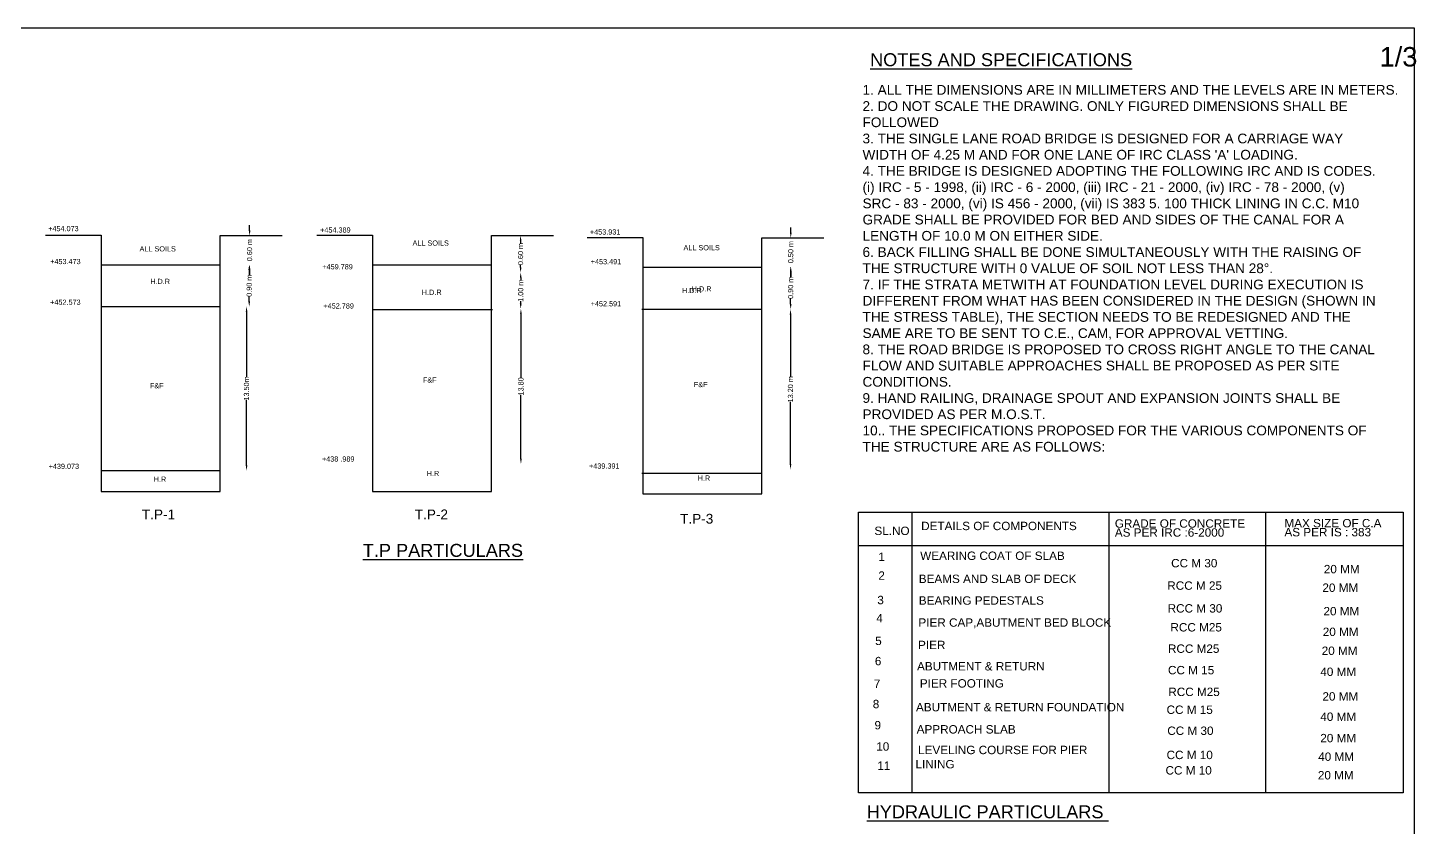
# Model space of a CAD drawing. Header units: millimetres. Extents: x -53220972 to -53198558, y 22125360 to 22140000.
# Drawn here: x -53209253 to -53198558, y 22133838 to 22140000 of the extents above; entities that cross this region are included whole.
import ezdxf

# ---------------------------------------------------------------- set-up
doc = ezdxf.new("R2010")
doc.units = ezdxf.units.MM
doc.header["$MEASUREMENT"] = 0
for name, color, linetype in [('DIMENSION', 7, 'Continuous'), ('DIMENSION @ 1', 7, 'Continuous'), ('DRAWING', 2, 'Continuous'), ('TEXT', 7, 'Continuous')]:
    doc.layers.add(name, color=color, linetype=linetype)
doc.styles.get("Standard").update_dxf_attribs({"font": 'arial.ttf', "height": 40})
doc.dimstyles.get("Standard").update_dxf_attribs({"dimtxt": 40, "dimasz": 40, "dimexe": 0.18, "dimexo": 0.0625, "dimgap": 0.09, "dimtad": 0, "dimdec": 0, "dimzin": 0, "dimdsep": 46, "dimtxsty": 'Standard', "dimcen": 0.09, "dimse1": 1, "dimse2": 1, "dimadec": 0, "dimazin": 0, "dimtfac": 1, "dimtdec": 0, "dimtofl": 0, "dimtmove": 0, "dimatfit": 3, "dimfxl": 1, "dimtolj": 1, "dimtzin": 0, "dimarcsym": 0})

# ---------------------------------------------------------------- blocks, each defined once
blk = doc.blocks.new('*D149')
at = {"layer": 'Defpoints', "color": 0, "transparency": 16777216}
for p in [(-53207771, 22138399), (-53207544, 22138399), (-53207771, 22138172)]:
    blk.add_point(p, dxfattribs=at)
at = {"layer": 'DIMENSION', "color": 0, "lineweight": -2, "transparency": 16777216}
for p, q in [((-53207544, 22138439), (-53207544, 22138479)), ((-53207544, 22138132), (-53207544, 22138092))]:
    blk.add_line(p, q, dxfattribs=at)
at = {"layer": 'DIMENSION', "color": 0, "transparency": 16777216}
for points in [[(-53207551, 22138439), (-53207537, 22138439), (-53207544, 22138399)], [(-53207551, 22138132), (-53207537, 22138132), (-53207544, 22138172)]]:
    blk.add_solid(points, dxfattribs=at)
at = {"layer": 'DIMENSION', "color": 0, "transparency": 16777216, "insert": (-53207544, 22138286), "char_height": 40, "attachment_point": 5, "rotation": 90}
blk.add_mtext('\\A1;0.60 m', dxfattribs=at)
blk = doc.blocks.new('*D150')
at = {"layer": 'Defpoints', "color": 0, "transparency": 16777216}
for p in [(-53207771, 22138172), (-53207771, 22137852), (-53207547, 22137852)]:
    blk.add_point(p, dxfattribs=at)
at = {"layer": 'DIMENSION', "color": 0, "lineweight": -2, "transparency": 16777216}
for p, q in [((-53207547, 22138132), (-53207547, 22138094)), ((-53207547, 22137892), (-53207547, 22137929))]:
    blk.add_line(p, q, dxfattribs=at)
at = {"layer": 'DIMENSION', "color": 0, "transparency": 16777216}
for points in [[(-53207554, 22138132), (-53207540, 22138132), (-53207547, 22138172)], [(-53207554, 22137892), (-53207540, 22137892), (-53207547, 22137852)]]:
    blk.add_solid(points, dxfattribs=at)
at = {"layer": 'DIMENSION', "color": 0, "transparency": 16777216, "insert": (-53207547, 22138012), "char_height": 40, "attachment_point": 5, "rotation": 90}
blk.add_mtext('\\A1;0.90 m', dxfattribs=at)
blk = doc.blocks.new('*D151')
at = {"layer": 'Defpoints', "color": 0, "transparency": 16777216}
for p in [(-53207771, 22137852), (-53207771, 22136588), (-53207568, 22136588)]:
    blk.add_point(p, dxfattribs=at)
at = {"layer": 'DIMENSION', "color": 0, "lineweight": -2, "transparency": 16777216}
for p, q in [((-53207568, 22137812), (-53207568, 22137308)), ((-53207568, 22136628), (-53207568, 22137132))]:
    blk.add_line(p, q, dxfattribs=at)
at = {"layer": 'DIMENSION', "color": 0, "transparency": 16777216}
for points in [[(-53207574, 22137812), (-53207561, 22137812), (-53207568, 22137852)], [(-53207574, 22136628), (-53207561, 22136628), (-53207568, 22136588)]]:
    blk.add_solid(points, dxfattribs=at)
at = {"layer": 'DIMENSION', "color": 0, "transparency": 16777216, "insert": (-53207568, 22137220), "char_height": 40, "attachment_point": 5, "rotation": 90}
blk.add_mtext('\\A1;13.50m', dxfattribs=at)
blk = doc.blocks.new('*D152')
at = {"layer": 'Defpoints', "color": 0, "transparency": 16777216}
for p in [(-53205457, 22138399), (-53205457, 22138399), (-53205457, 22138113)]:
    blk.add_point(p, dxfattribs=at)
at = {"layer": 'DIMENSION', "color": 0, "lineweight": -2, "transparency": 16777216}
for p, q in [((-53205457, 22138359), (-53205457, 22138339)), ((-53205457, 22138153), (-53205457, 22138174))]:
    blk.add_line(p, q, dxfattribs=at)
at = {"layer": 'DIMENSION', "color": 0, "transparency": 16777216}
for points in [[(-53205463, 22138359), (-53205450, 22138359), (-53205457, 22138399)], [(-53205463, 22138153), (-53205450, 22138153), (-53205457, 22138113)]]:
    blk.add_solid(points, dxfattribs=at)
at = {"layer": 'DIMENSION', "color": 0, "transparency": 16777216, "insert": (-53205457, 22138256), "char_height": 40, "attachment_point": 5, "rotation": 90}
blk.add_mtext('\\A1;0.60 m', dxfattribs=at)
blk = doc.blocks.new('*D153')
at = {"layer": 'Defpoints', "color": 0, "transparency": 16777216}
for p in [(-53205457, 22138113), (-53205456, 22137834), (-53205453, 22137834)]:
    blk.add_point(p, dxfattribs=at)
at = {"layer": 'DIMENSION', "color": 0, "lineweight": -2, "transparency": 16777216}
for p, q in [((-53205456, 22138073), (-53205456, 22138054)), ((-53205456, 22137874), (-53205456, 22137893))]:
    blk.add_line(p, q, dxfattribs=at)
at = {"layer": 'DIMENSION', "color": 0, "transparency": 16777216}
for points in [[(-53205463, 22138073), (-53205449, 22138073), (-53205456, 22138113)], [(-53205463, 22137874), (-53205449, 22137874), (-53205456, 22137834)]]:
    blk.add_solid(points, dxfattribs=at)
at = {"layer": 'DIMENSION', "color": 0, "transparency": 16777216, "insert": (-53205456, 22137973), "char_height": 40, "attachment_point": 5, "rotation": 90}
blk.add_mtext('\\A1;1.00 m', dxfattribs=at)
blk = doc.blocks.new('*D154')
at = {"layer": 'Defpoints', "color": 0, "transparency": 16777216}
for p in [(-53205456, 22137834), (-53205464, 22136638), (-53205454, 22136638)]:
    blk.add_point(p, dxfattribs=at)
at = {"layer": 'DIMENSION', "color": 0, "lineweight": -2, "transparency": 16777216}
for p, q in [((-53205454, 22137794), (-53205454, 22137302)), ((-53205454, 22136678), (-53205454, 22137170))]:
    blk.add_line(p, q, dxfattribs=at)
at = {"layer": 'DIMENSION', "color": 0, "transparency": 16777216}
for points in [[(-53205461, 22137794), (-53205448, 22137794), (-53205454, 22137834)], [(-53205461, 22136678), (-53205448, 22136678), (-53205454, 22136638)]]:
    blk.add_solid(points, dxfattribs=at)
at = {"layer": 'DIMENSION', "color": 0, "transparency": 16777216, "insert": (-53205454, 22137236), "char_height": 40, "attachment_point": 5, "rotation": 90}
blk.add_mtext('\\A1;13.80', dxfattribs=at)
blk = doc.blocks.new('*D155')
at = {"layer": 'Defpoints', "color": 0, "transparency": 16777216}
for p in [(-53203376, 22138381), (-53203376, 22138381), (-53203376, 22138161)]:
    blk.add_point(p, dxfattribs=at)
at = {"layer": 'DIMENSION', "color": 0, "lineweight": -2, "transparency": 16777216}
for p, q in [((-53203376, 22138421), (-53203376, 22138461)), ((-53203376, 22138121), (-53203376, 22138081))]:
    blk.add_line(p, q, dxfattribs=at)
at = {"layer": 'DIMENSION', "color": 0, "transparency": 16777216}
for points in [[(-53203382, 22138421), (-53203369, 22138421), (-53203376, 22138381)], [(-53203382, 22138121), (-53203369, 22138121), (-53203376, 22138161)]]:
    blk.add_solid(points, dxfattribs=at)
at = {"layer": 'DIMENSION', "color": 0, "transparency": 16777216, "insert": (-53203376, 22138271), "char_height": 40, "attachment_point": 5, "rotation": 90}
blk.add_mtext('\\A1;0.50 m', dxfattribs=at)
blk = doc.blocks.new('*D156')
at = {"layer": 'Defpoints', "color": 0, "transparency": 16777216}
for p in [(-53203376, 22138161), (-53203377, 22137830), (-53203377, 22137830)]:
    blk.add_point(p, dxfattribs=at)
at = {"layer": 'DIMENSION', "color": 0, "lineweight": -2, "transparency": 16777216}
for p, q in [((-53203377, 22138121), (-53203377, 22138078)), ((-53203377, 22137870), (-53203377, 22137913))]:
    blk.add_line(p, q, dxfattribs=at)
at = {"layer": 'DIMENSION', "color": 0, "transparency": 16777216}
for points in [[(-53203383, 22138121), (-53203370, 22138121), (-53203377, 22138161)], [(-53203383, 22137870), (-53203370, 22137870), (-53203377, 22137830)]]:
    blk.add_solid(points, dxfattribs=at)
at = {"layer": 'DIMENSION', "color": 0, "transparency": 16777216, "insert": (-53203377, 22137996), "char_height": 40, "attachment_point": 5, "rotation": 90}
blk.add_mtext('\\A1;0.90 m', dxfattribs=at)
blk = doc.blocks.new('*D157')
at = {"layer": 'Defpoints', "color": 0, "transparency": 16777216}
for p in [(-53203377, 22137830), (-53203378, 22136597), (-53203377, 22136597)]:
    blk.add_point(p, dxfattribs=at)
at = {"layer": 'DIMENSION', "color": 0, "lineweight": -2, "transparency": 16777216}
for p, q in [((-53203378, 22137790), (-53203378, 22137310)), ((-53203378, 22136637), (-53203378, 22137117))]:
    blk.add_line(p, q, dxfattribs=at)
at = {"layer": 'DIMENSION', "color": 0, "transparency": 16777216}
for points in [[(-53203384, 22137790), (-53203371, 22137790), (-53203378, 22137830)], [(-53203384, 22136637), (-53203371, 22136637), (-53203378, 22136597)]]:
    blk.add_solid(points, dxfattribs=at)
at = {"layer": 'DIMENSION', "color": 0, "transparency": 16777216, "insert": (-53203378, 22137214), "char_height": 40, "attachment_point": 5, "rotation": 90}
blk.add_mtext('\\A1;13.20 m', dxfattribs=at)

msp = doc.modelspace()

# ---------------------------------------------------------------- linework, layer by layer
at = {"layer": 'DIMENSION', "color": 0}
msp.add_lwpolyline([(-53198575, 22125360.4), (-53220972.3, 22125360.4), (-53220972.3, 22140000.3), (-53198575, 22140000.3)], close=True, dxfattribs=at)
at = {"layer": 'DRAWING', "color": 0}
for points in [[(-53209116.8, 22138402), (-53208688.1, 22138402), (-53208688.1, 22136426.5), (-53207771.2, 22136426.5), (-53207771.2, 22138399.4), (-53207293.5, 22138399.4)], [(-53207025.5, 22138402), (-53206596.8, 22138402), (-53206596.8, 22136426.5), (-53205679.9, 22136426.5), (-53205679.9, 22138399.4), (-53205202.2, 22138399.4)], [(-53204945.2, 22138384.1), (-53204516.5, 22138384.1), (-53204516.5, 22136408.5), (-53203599.6, 22136408.5), (-53203599.6, 22138381.4), (-53203121.9, 22138381.4)], [(-53208688.1, 22138171.9), (-53207771.2, 22138171.9)], [(-53206596.8, 22138171.9), (-53205679.9, 22138171.9)], [(-53204516.5, 22138153.9), (-53203599.6, 22138153.9)], [(-53208688.1, 22137851.9), (-53207771.2, 22137851.9)], [(-53206589.1, 22137827.8), (-53205672.2, 22137827.8)], [(-53204521.9, 22137831.9), (-53203605, 22137831.9)], [(-53208688.1, 22136588.1), (-53207771.2, 22136588.1)], [(-53204521.9, 22136568.1), (-53203605, 22136568.1)]]:
    msp.add_lwpolyline(points, dxfattribs=at)
at = {"layer": 'TEXT', "color": 0}
msp.add_lwpolyline([(-53198660, 22134104.4), (-53202855.2, 22134104.4), (-53202855.2, 22136266.7), (-53198660, 22136266.7)], close=True, dxfattribs=at)
for points in [[(-53202443.6, 22136266.7), (-53202443.6, 22134104.4)], [(-53200924.9, 22136266.7), (-53200924.9, 22134104.4)], [(-53199719.4, 22136266.7), (-53199719.4, 22134104.4)], [(-53202855.2, 22136008.8), (-53198660, 22136008.8)]]:
    msp.add_lwpolyline(points, dxfattribs=at)

# ---------------------------------------------------------------- texts
at = {"layer": 'DIMENSION @ 1', "color": 0, "insert": (-53202823.1, 22139559.3), "char_height": 75, "width": 3947.801, "attachment_point": 1}
msp.add_mtext("1. ALL THE DIMENSIONS ARE IN MILLIMETERS AND THE LEVELS ARE IN METERS.\\P2. DO NOT SCALE THE DRAWING. ONLY FIGURED DIMENSIONS SHALL BE FOLLOWED \\P3. THE SINGLE LANE ROAD BRIDGE IS DESIGNED FOR A CARRIAGE WAY WIDTH OF 4.25 M AND FOR ONE LANE OF IRC CLASS 'A' LOADING.\\P4. THE BRIDGE IS DESIGNED ADOPTING THE FOLLOWING IRC AND IS CODES. (i) IRC - 5 - 1998, (ii) IRC - 6 - 2000, (iii) IRC - 21 - 2000, (iv) IRC - 78 - 2000, (v) SRC - 83 - 2000, (vi) IS 456 - 2000, (vii) IS 383 5. 100 THICK LINING IN C.C. M10 GRADE SHALL BE PROVIDED FOR BED AND SIDES OF THE CANAL FOR A LENGTH OF 10.0 M ON EITHER SIDE. \\P6. BACK FILLING SHALL BE DONE SIMULTANEOUSLY WITH THE RAISING OF THE STRUCTURE WITH 0 VALUE OF SOIL NOT LESS THAN 28°. \\P7. IF THE STRATA METWITH AT FOUNDATION LEVEL DURING EXECUTION IS DIFFERENT FROM WHAT HAS BEEN CONSIDERED IN THE DESIGN (SHOWN IN THE STRESS TABLE), THE SECTION NEEDS TO BE REDESIGNED AND THE SAME ARE TO BE SENT TO C.E., CAM, FOR APPROVAL VETTING.\\P8. THE ROAD BRIDGE IS PROPOSED TO CROSS RIGHT ANGLE TO THE CANAL FLOW AND SUITABLE APPROACHES SHALL BE PROPOSED AS PER SITE CONDITIONS.\\P9. HAND RAILING, DRAINAGE SPOUT AND EXPANSION JOINTS SHALL BE PROVIDED AS PER M.O.S.T. \\P10.. THE SPECIFICATIONS PROPOSED FOR THE VARIOUS COMPONENTS OF THE STRUCTURE ARE AS FOLLOWS: ", dxfattribs=at)
at = {"layer": 'TEXT', "color": 0}
for s, height, p in [('1/3', 150, (-53198840.4, 22139701.6)), ('%%UNOTES AND SPECIFICATIONS', 100, (-53202764.8, 22139703.9)), ('+454.073', 40, (-53209095.5, 22138432.1)), ('+454.389', 40, (-53207000.8, 22138421.5)), ('+453.931', 40, (-53204922.9, 22138406.4)), ('ALL SOILS', 40, (-53208391.6, 22138276.3)), ('ALL SOILS', 40, (-53206288.8, 22138320.6)), ('ALL SOILS', 40, (-53204202, 22138285.1)), ('+453.473', 40, (-53209080.1, 22138178.4)), ('+453.491', 40, (-53204916.2, 22138177.4)), ('+459.789', 40, (-53206983.8, 22138138.2)), ('H.D.R', 40, (-53208309.1, 22138025.4)), ('H.D.R', 40, (-53204138.5, 22137967.5)), ('+452.573', 40, (-53209080.3, 22137864.8)), ('H.D.R', 40, (-53206217.3, 22137941.6)), ('H.D.R', 40, (-53206217.3, 22137941.6)), ('+452.591', 40, (-53204916.8, 22137853.1)), ('H.D.R', 40, (-53204213.7, 22137954.8)), ('+452.789', 40, (-53206975.3, 22137836.2)), ('F&F', 40, (-53208311.7, 22137221.5)), ('F&F', 40, (-53206209, 22137265.8)), ('F&F', 40, (-53204122.2, 22137230.2)), ('+439.073', 40, (-53209091.8, 22136600.3)), ('+438 .989', 40, (-53206986.5, 22136656.6)), ('+439.391', 40, (-53204929.4, 22136602.4)), ('H.R', 40, (-53208282.5, 22136500.8)), ('H.R', 40, (-53206179.8, 22136545.1)), ('H.R', 40, (-53204093, 22136509.6)), ('T.P-1', 75, (-53208373.9, 22136212.1)), ('T.P-2', 75, (-53206272, 22136212.2)), ('T.P-3', 75, (-53204228.5, 22136178.6)), ('DETAILS OF COMPONENTS ', 64.622, (-53202371.5, 22136128.1)), ('GRADE OF CONCRETE ', 64.622, (-53200879.8, 22136146.9)), ('MAX SIZE OF C.A ', 64.622, (-53199573.5, 22136149.6)), ('SL.NO', 64.62, (-53202731.5, 22136090.5)), ('AS PER IRC :6-2000', 64.622, (-53200879.8, 22136077.7)), ('AS PER IS : 383', 64.622, (-53199573.5, 22136080.4)), ('%%UT.P PARTICULARS', 100, (-53206672.1, 22135922.3)), ('WEARING COAT OF SLAB ', 64.622, (-53202379, 22135898.4)), ('1', 64.6, (-53202701.1, 22135890.9)), ('CC M 30', 64.62, (-53200446.1, 22135841.3)), ('20 MM', 64.62, (-53199270.1, 22135795.5)), ('2', 64.6, (-53202701.1, 22135745.6)), ('BEAMS AND SLAB OF DECK ', 64.622, (-53202389.8, 22135720.6)), ('RCC M 25', 64.62, (-53200475.8, 22135668.5)), ('20 MM', 64.62, (-53199280.9, 22135652.3)), ('3', 64.6, (-53202709.2, 22135557.3)), ('BEARING PEDESTALS ', 64.622, (-53202389.8, 22135553.4)), ('RCC M 30', 64.62, (-53200473.1, 22135492.9)), ('20 MM', 64.62, (-53199272.8, 22135471.4)), ('4', 64.6, (-53202717.2, 22135417.4)), ('PIER CAP,ABUTMENT BED BLOCK ', 64.622, (-53202392.5, 22135383.6)), ('RCC M25', 64.62, (-53200451.5, 22135347.1)), ('20 MM', 64.62, (-53199278.2, 22135312.1)), ('5', 64.6, (-53202725.3, 22135242.6)), ('PIER ', 64.62, (-53202395.2, 22135211.1)), ('RCC M25', 64.62, (-53200470.4, 22135182.4)), ('20 MM', 64.62, (-53199286.3, 22135166.2)), ('6', 64.6, (-53202728, 22135086.6)), ('ABUTMENT & RETURN ', 64.622, (-53202403.2, 22135046.7)), ('CC M 15', 64.62, (-53200470.4, 22135016.8)), ('40 MM', 64.62, (-53199297.1, 22135004.2)), ('7', 64.6, (-53202736.1, 22134911.7)), ('PIER FOOTING ', 64.622, (-53202381.7, 22134914.7)), ('RCC M25', 64.62, (-53200467.7, 22134849.4)), ('8', 64.6, (-53202744.1, 22134755.7)), ('ABUTMENT & RETURN FOUNDATION ', 64.622, (-53202411.3, 22134731.4)), ('20 MM', 64.62, (-53199280.8, 22134814.3)), ('CC M 15', 64.62, (-53200481.2, 22134711.7)), ('40 MM', 64.62, (-53199297.1, 22134657.7)), ('9', 64.6, (-53202730.8, 22134592.6)), ('APPROACH SLAB ', 64.622, (-53202406, 22134560.6)), ('CC M 30', 64.62, (-53200475.8, 22134549.7)), ('10', 64.62, (-53202717.3, 22134428.5)), ('LEVELING COURSE FOR PIER ', 64.622, (-53202395.2, 22134401.6)), ('20 MM', 64.62, (-53199297.1, 22134493)), ('CC M 10', 64.62, (-53200481.2, 22134363.3)), ('40 MM', 64.62, (-53199313.3, 22134349.8)), ('11', 64.62, (-53202709.2, 22134280.6)), ('LINING ', 64.62, (-53202415.1, 22134291.9)), ('CC M 10', 64.62, (-53200489.3, 22134244.5)), ('20 MM', 64.62, (-53199316, 22134206.7)), ('%%UHYDRAULIC PARTICULARS ', 100, (-53202791.1, 22133907))]:
    msp.add_text(s, height=height, dxfattribs=at).set_placement(p)

# ---------------------------------------------------------------- dimensions: what is measured, and where the dimension line sits
at = {"layer": 'DIMENSION', "color": 0}
for base, p1, p2, text, picture, middle in [((-53207543.9, 22138399.4), (-53207771.2, 22138171.9), (-53207771.2, 22138399.4), '0.60 m', '*D149', (-53207543.9, 22138285.6)), ((-53203375.6, 22138381.4), (-53203375.6, 22138161.4), (-53203375.6, 22138381.4), '0.50 m', '*D155', (-53203375.6, 22138271.4)), ((-53205456.6, 22138399.4), (-53205456.6, 22138112.8), (-53205456.6, 22138399.4), '0.60 m', '*D152', (-53205456.6, 22138256.1)), ((-53207546.9, 22137851.9), (-53207771.2, 22138171.9), (-53207771.2, 22137851.9), '0.90 m', '*D150', (-53207546.9, 22138011.9)), ((-53205456, 22137833.6), (-53205456.6, 22138112.8), (-53205452.9, 22137833.6), '1.00 m', '*D153', (-53205456, 22137973.2)), ((-53203376.8, 22137829.8), (-53203375.6, 22138161.4), (-53203376.8, 22137829.8), '0.90 m', '*D156', (-53203376.8, 22137995.6)), ((-53207567.6, 22136588.1), (-53207771.2, 22137851.9), (-53207771.2, 22136588.1), '13.50m', '*D151', (-53207567.6, 22137220)), ((-53205454.3, 22136638.1), (-53205456, 22137833.6), (-53205464.3, 22136638.1), '13.80', '*D154', (-53205454.3, 22137235.9)), ((-53203377.8, 22136597.5), (-53203376.8, 22137829.8), (-53203376.9, 22136597.5), '13.20 m', '*D157', (-53203377.8, 22137213.6))]:
    dim = msp.add_linear_dim(base=base, p1=p1, p2=p2, angle=90, text=text, dimstyle='Standard', dxfattribs=at)
    dim.commit()
    dim.dimension.update_dxf_attribs({"geometry": picture, "text_midpoint": middle})

doc.saveas('drawing.dxf')
